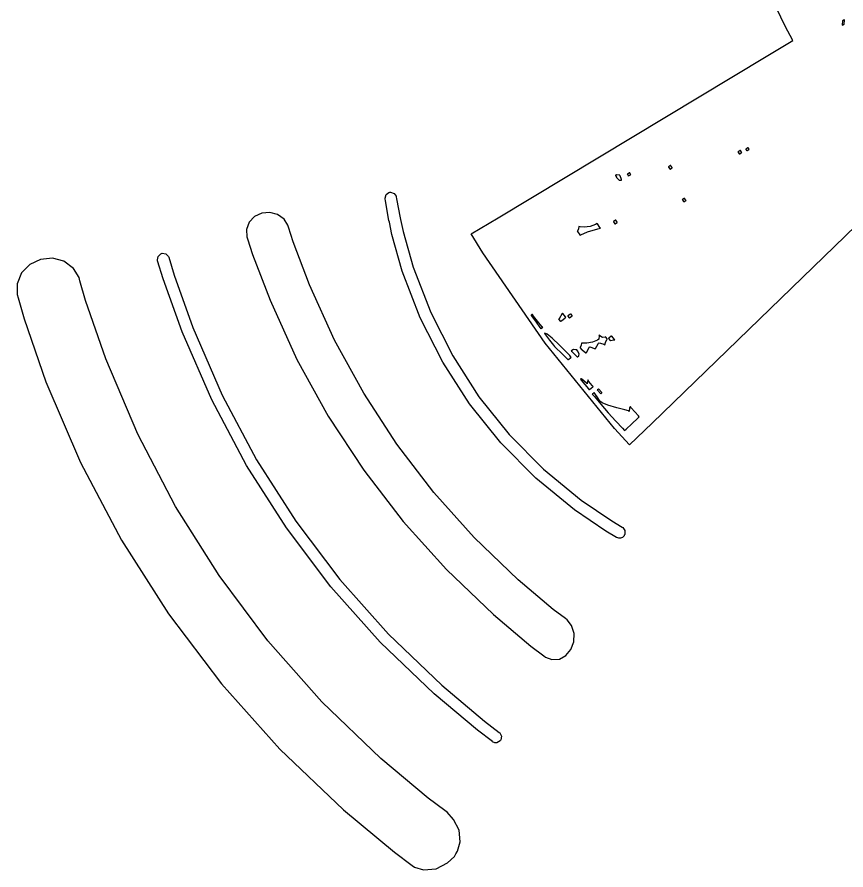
# Model space of a CAD drawing. Extents: x 46 to 308, y 59 to 295.
# Drawn here: x 46.1 to 122.2, y 59 to 137.3 of the extents above; entities that cross this region are included whole.
import ezdxf

# ---------------------------------------------------------------- set-up
doc = ezdxf.new("R2010")
doc.units = 0
doc.header["$MEASUREMENT"] = 0

msp = doc.modelspace()

# ---------------------------------------------------------------- linework, layer by layer
at = {"color": 7}
msp.add_lwpolyline([(125.104, 120.06), (104.414, 100.039), (102.342, 98.0362), (100.957, 99.5535), (94.5967, 107.378), (88.8725, 115.659), (87.8057, 117.405), (90.2656, 118.888), (114.873, 133.668), (117.335, 135.15), (116.629, 136.455), (113.514, 142.995)], dxfattribs=at)
for points in [[(122.025, 137.054), (122.016, 137.046), (121.929, 136.993), (121.921, 136.984), (121.893, 136.958), (121.857, 136.597), (121.885, 136.561), (121.893, 136.571), (121.981, 136.623), (121.991, 136.631), (122.025, 136.649), (122.052, 137.002), (122.025, 137.054)], [(113.206, 125.306), (113.188, 125.29), (113.021, 125.175), (112.995, 125.166), (113.003, 125.149), (113.091, 125.034), (113.101, 125.024), (113.117, 125.042), (113.284, 125.157), (113.312, 125.166), (113.302, 125.184), (113.214, 125.29), (113.206, 125.306)], [(112.5, 125.06), (112.482, 125.043), (112.316, 124.937), (112.29, 124.919), (112.298, 124.901), (112.412, 124.761), (112.43, 124.743), (112.447, 124.761), (112.615, 124.867), (112.642, 124.883), (112.624, 124.901), (112.509, 125.043), (112.5, 125.06)], [(106.116, 123.685), (106.098, 123.667), (105.92, 123.56), (105.904, 123.542), (105.912, 123.526), (106.028, 123.358), (106.046, 123.332), (106.062, 123.349), (106.238, 123.456), (106.256, 123.472), (106.238, 123.49), (106.124, 123.658), (106.116, 123.685)], [(102.342, 123.013), (102.324, 122.997), (102.146, 122.891), (102.129, 122.873), (102.137, 122.856), (102.225, 122.714), (102.235, 122.696), (102.252, 122.714), (102.428, 122.82), (102.446, 122.837), (102.436, 122.855), (102.35, 122.997), (102.342, 123.013)], [(101.46, 122.767), (101.432, 122.776), (101.176, 122.829), (101.141, 122.837), (101.132, 122.829), (101.043, 122.776), (101.035, 122.767), (101.043, 122.75), (101.132, 122.608), (101.141, 122.59), (101.185, 122.52), (101.384, 122.321), (101.564, 122.318), (101.6, 122.344), (101.59, 122.379), (101.476, 122.723), (101.46, 122.767)], [(101.424, 89.4652), (101.352, 89.4652), (101.167, 89.5269), (101.141, 89.5354), (100.145, 90.1167), (97.2799, 92.0736), (93.7299, 94.984), (90.5164, 98.2334), (87.6596, 101.79), (85.1863, 105.624), (83.1176, 109.702), (81.4793, 113.993), (80.5286, 117.333), (80.2929, 118.463), (80.2569, 118.64), (79.9303, 120.438), (79.9042, 120.614), (79.8946, 120.686), (79.9952, 121.008), (80.2555, 121.207), (80.3271, 121.215), (80.3973, 121.225), (80.7201, 121.123), (80.917, 120.862), (80.9265, 120.79), (80.953, 120.614), (81.2793, 118.886), (81.3153, 118.71), (81.5481, 117.61), (82.4798, 114.355), (84.0839, 110.173), (86.1025, 106.197), (88.5155, 102.456), (91.3007, 98.9845), (94.4369, 95.8109), (97.9001, 92.9679), (100.697, 91.0565), (101.67, 90.4875), (101.731, 90.4529), (101.917, 90.1707), (101.891, 89.8179), (101.847, 89.746), (101.837, 89.7019), (101.701, 89.5396), (101.492, 89.4652), (101.424, 89.4652)], [(107.385, 120.686), (107.367, 120.668), (107.2, 120.554), (107.174, 120.544), (107.191, 120.527), (107.297, 120.359), (107.315, 120.333), (107.331, 120.351), (107.5, 120.465), (107.527, 120.474), (107.509, 120.492), (107.393, 120.66), (107.385, 120.686)], [(96.4487, 82.091), (95.3311, 82.9388), (92.111, 85.6534), (88.0787, 89.5244), (84.365, 93.6819), (80.9833, 98.104), (77.9473, 102.77), (75.2697, 107.656), (72.9657, 112.741), (71.4774, 116.673), (71.0487, 118.004), (70.9842, 118.204), (70.6314, 118.748), (70.0222, 119.193), (69.3085, 119.366), (68.5793, 119.289), (67.9221, 118.984), (67.4275, 118.475), (67.1809, 117.789), (67.2112, 117.144), (67.2744, 116.946), (67.7347, 115.518), (69.3374, 111.304), (71.8111, 105.87), (74.6827, 100.666), (77.9364, 95.7047), (81.558, 91.0071), (85.5306, 86.5904), (89.8412, 82.4727), (93.2808, 79.5761), (94.4742, 78.6694), (94.634, 78.5523), (95.2168, 78.3304), (95.9086, 78.3717), (96.5027, 78.7107), (96.956, 79.2702), (97.222, 79.9677), (97.2566, 80.724), (97.0125, 81.4585), (96.6142, 81.9672), (96.4487, 82.091)], [(99.3771, 118.357), (99.2258, 118.27), (98.7256, 118.09), (98.1865, 118.018), (97.8186, 118.045), (97.6835, 118.074), (97.6835, 118.074), (97.6835, 118.074), (97.6394, 117.878), (97.5596, 117.661), (97.5431, 117.651), (97.5692, 117.617), (97.7621, 117.307), (97.7896, 117.263), (97.8683, 117.317), (98.4871, 117.586), (99.4212, 117.873), (99.6597, 117.934), (99.6237, 117.978), (99.4033, 118.313), (99.3771, 118.357)], [(101.071, 118.674), (101.053, 118.658), (100.876, 118.551), (100.858, 118.533), (100.876, 118.517), (100.983, 118.339), (101.001, 118.321), (101.017, 118.339), (101.185, 118.447), (101.211, 118.463), (101.194, 118.481), (101.087, 118.648), (101.071, 118.674)], [(85.3722, 64.4881), (83.8634, 65.6153), (79.5225, 69.2464), (74.108, 74.4513), (69.1473, 80.0654), (64.6631, 86.0559), (60.675, 92.3907), (57.2036, 99.0314), (54.2699, 105.946), (52.4136, 111.292), (51.8943, 113.101), (51.8072, 113.4), (51.3031, 114.227), (50.4155, 114.902), (49.3614, 115.165), (48.2727, 115.05), (47.2817, 114.595), (46.5212, 113.836), (46.12, 112.808), (46.1299, 111.846), (46.2139, 111.548), (46.772, 109.598), (48.7758, 103.837), (51.9479, 96.4075), (55.7043, 89.2926), (60.0206, 82.5197), (64.8698, 76.1189), (70.2289, 70.1202), (76.0719, 64.5513), (80.7491, 60.6559), (82.3736, 59.4431), (82.5927, 59.279), (83.4334, 59.0282), (84.5827, 59.14), (85.6326, 59.6664), (86.2556, 60.2629), (86.3946, 60.5014), (86.542, 60.7452), (86.7847, 61.601), (86.6895, 62.6816), (86.1907, 63.6683), (85.6008, 64.317), (85.3722, 64.4881)], [(90.0645, 70.696), (89.9844, 70.696), (89.7724, 70.7856), (89.746, 70.8021), (88.368, 71.8439), (84.3993, 75.1844), (79.4575, 79.9303), (74.9321, 85.0209), (70.8367, 90.4353), (67.1848, 96.1542), (63.9893, 102.157), (61.262, 108.424), (59.5161, 113.289), (59.0201, 114.935), (59.0021, 115.007), (59.0642, 115.336), (59.3012, 115.579), (59.3729, 115.605), (59.4431, 115.623), (59.774, 115.561), (60.0149, 115.324), (60.0424, 115.252), (60.5317, 113.623), (62.2558, 108.809), (64.9471, 102.611), (68.1013, 96.6791), (71.7063, 91.0304), (75.7495, 85.6851), (80.2185, 80.6609), (85.0995, 75.9767), (89.0199, 72.6793), (90.3813, 71.6499), (90.442, 71.6058), (90.5923, 71.3066), (90.5316, 70.9704), (90.4875, 70.9083), (90.46, 70.8738), (90.1622, 70.696), (90.0645, 70.696)], [(93.4159, 109.996), (93.406, 109.988), (93.3178, 109.936), (93.3097, 109.926), (93.3979, 109.803), (93.7507, 109.309), (94.1035, 108.815), (94.1917, 108.692), (94.2082, 108.709), (94.3501, 108.815), (94.3681, 108.832), (94.324, 108.868), (93.9973, 109.229), (93.5302, 109.838), (93.4159, 109.996)], [(96.1679, 110.137), (96.1581, 110.085), (95.8674, 109.618), (95.8151, 109.573), (95.8314, 109.547), (95.9735, 109.379), (95.9915, 109.361), (96.0438, 109.397), (96.2367, 109.543), (96.4311, 109.706), (96.4847, 109.75), (96.4572, 109.786), (96.2021, 110.093), (96.1679, 110.137)], [(96.9437, 110.067), (96.9162, 110.041), (96.6872, 109.872), (96.6611, 109.854), (96.6777, 109.838), (96.7839, 109.696), (96.8015, 109.678), (96.828, 109.706), (97.0566, 109.874), (97.0841, 109.89), (97.0746, 109.908), (96.9603, 110.05), (96.9437, 110.067)], [(94.5444, 108.267), (94.6326, 108.144), (94.9896, 107.655), (95.3643, 107.184), (95.4624, 107.068), (95.5848, 106.945), (96.0783, 106.451), (96.5729, 105.958), (96.6971, 105.833), (96.7232, 105.861), (96.9518, 106.054), (96.9779, 106.08), (96.9603, 106.098), (96.8541, 106.24), (96.8375, 106.256), (96.61, 106.491), (95.9185, 107.181), (95.2281, 107.831), (94.7678, 108.197), (94.5706, 108.288), (94.5444, 108.267)], [(100.153, 107.95), (100.109, 107.915), (99.8664, 107.88), (99.6061, 108.056), (99.5535, 108.126), (99.5535, 108.03), (99.5274, 107.782), (99.5193, 107.738), (99.3828, 107.649), (98.9281, 107.459), (98.4208, 107.363), (98.0652, 107.366), (97.9318, 107.385), (97.9318, 107.385), (97.9318, 107.385), (97.8863, 107.2), (97.8062, 106.98), (97.7896, 106.962), (97.8062, 106.945), (97.9138, 106.803), (97.9318, 106.785), (97.9759, 106.751), (98.3107, 106.496), (98.3548, 106.469), (98.389, 106.522), (98.6441, 106.98), (98.6716, 107.032), (98.7062, 107.05), (99.1224, 106.875), (99.1665, 106.821), (99.2008, 106.875), (99.3249, 107.09), (99.4474, 107.325), (99.4833, 107.385), (99.5535, 107.395), (99.8883, 107.311), (100.083, 107.208), (100.083, 107.208), (100.083, 107.208), (100.135, 107.435), (100.259, 107.712), (100.295, 107.738), (100.277, 107.765), (100.171, 107.933), (100.153, 107.95)], [(100.682, 108.056), (100.656, 108.03), (100.427, 107.836), (100.401, 107.81), (100.417, 107.792), (100.56, 107.615), (100.578, 107.597), (100.594, 107.615), (100.899, 107.667), (101.001, 107.667), (100.965, 107.712), (100.709, 108.022), (100.682, 108.056)], [(97.5071, 106.751), (97.4189, 106.751), (97.1889, 106.777), (97.1543, 106.785), (97.1367, 106.769), (96.9959, 106.663), (96.9779, 106.645), (97.04, 106.593), (97.5071, 106.152), (97.5431, 106.116), (97.5512, 106.125), (97.6394, 106.178), (97.6492, 106.186), (97.6753, 106.214), (97.6976, 106.402), (97.5596, 106.681), (97.5071, 106.751)], [(98.4952, 103.999), (98.4952, 103.911), (98.461, 103.712), (98.461, 103.646), (98.3989, 103.691), (97.9219, 104.105), (97.8958, 104.14), (97.8863, 104.132), (97.8337, 104.079), (97.8256, 104.069), (97.904, 103.973), (98.2306, 103.576), (98.5573, 103.179), (98.6374, 103.081), (98.6716, 103.117), (98.9542, 103.365), (98.9901, 103.4), (98.9362, 103.462), (98.728, 103.7), (98.5393, 103.939), (98.4952, 103.999)], [(102.412, 101.53), (102.402, 101.521), (102.35, 101.469), (102.342, 101.46), (102.342, 101.371), (102.306, 101.173), (102.306, 101.107), (102.252, 101.16), (101.906, 101.26), (101.181, 101.433), (100.356, 101.673), (99.8114, 101.907), (99.6597, 102.023), (99.6237, 102.051), (99.4174, 102.363), (99.1567, 102.765), (99.0946, 102.835), (99.0769, 102.818), (98.9362, 102.704), (98.9182, 102.694), (99.1126, 102.464), (99.7038, 101.774), (100.386, 100.992), (101.076, 100.225), (101.68, 99.5634), (101.883, 99.3429), (102.015, 99.4668), (102.552, 99.9642), (103.091, 100.48), (103.223, 100.612), (103.143, 100.71), (102.817, 101.085), (102.49, 101.442), (102.412, 101.53)], [(99.4833, 103.188), (99.4738, 103.179), (99.3856, 103.091), (99.3771, 103.081), (99.4033, 103.047), (99.6597, 102.765), (99.6957, 102.729), (99.7038, 102.738), (99.7906, 102.827), (99.8001, 102.835), (99.7645, 102.871), (99.5179, 103.153), (99.4833, 103.188)]]:
    msp.add_lwpolyline(points, close=True, dxfattribs=at)

doc.saveas('drawing.dxf')
